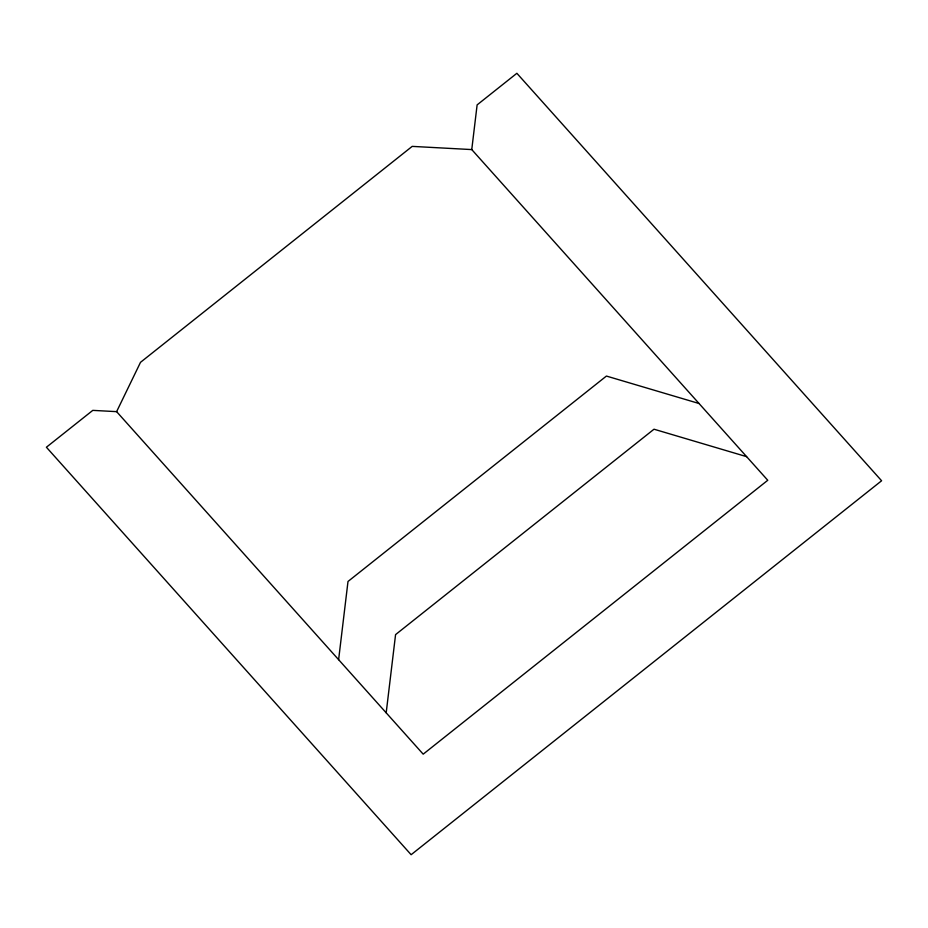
<?xml version="1.0" encoding="UTF-8"?>
<svg xmlns="http://www.w3.org/2000/svg" width="928" height="928" viewBox="0 0 928 928"><rect width="100%" height="100%" fill="white"/><g stroke="black" fill="none" stroke-linecap="round" stroke-linejoin="round"><path stroke-width="1.39" d="M338.616 659.68L348 581.473L606.425 376.06L699.051 403.506M386.187 712.82L395.572 634.613L654.008 429.212L746.622 456.657M471.76 149.582L477.12 104.887L516.873 73.289L881.6 480.762L411.127 854.711L46.4 447.238L92.788 410.373L116.615 411.649L423.191 754.162L767.758 480.275L471.76 149.582L412.194 146.38L140.511 362.326L116.615 411.649"/></g></svg>
